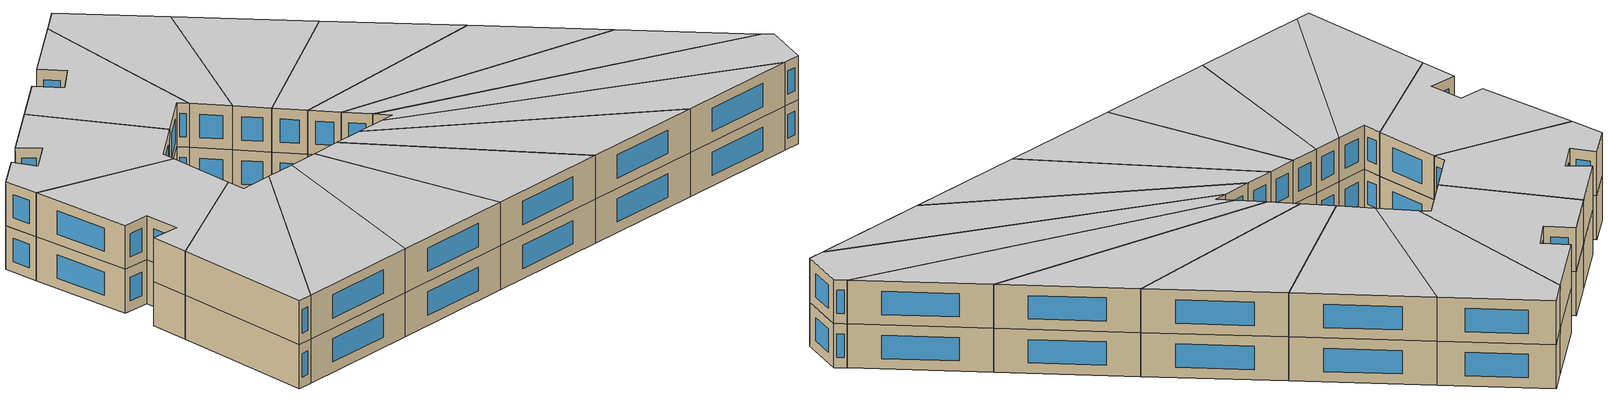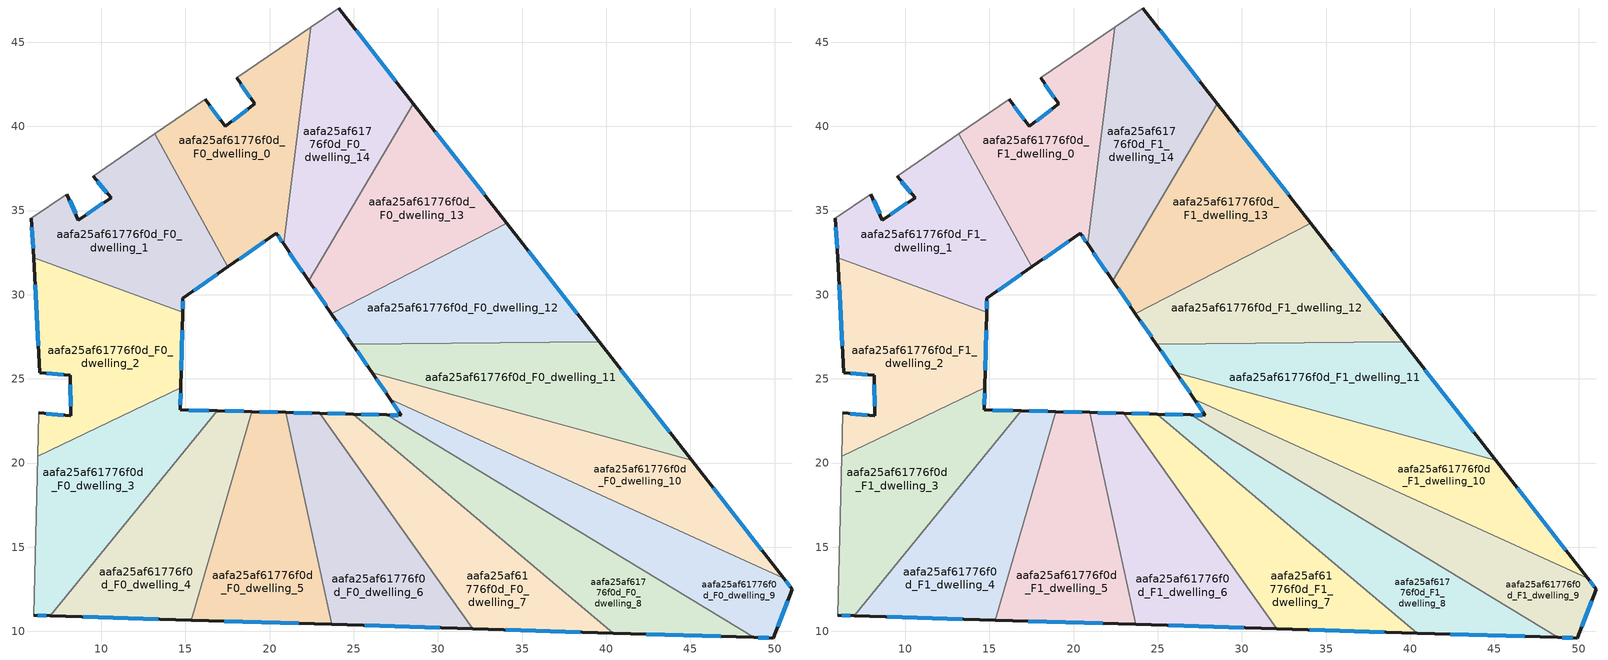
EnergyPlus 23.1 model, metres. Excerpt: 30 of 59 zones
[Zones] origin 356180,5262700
aafa25af61776f0d_F0_dwelling_0
 floor ground (EU_floor_Construction): 22.43,45.88 20.83,33.01 20.4,33.64 17.53,31.65 13.16,39.55 16.18,41.61 17.35,40 19.11,41.34 18.03,42.88 z0
 wall outside (EU_wall_Construction): 18.03,42.88 19.11,41.34 17.35,40 16.18,41.61 / 17.53,31.65 20.4,33.64 20.83,33.01 z0:3
 wall adiabatic (EU_wall_Construction): 22.43,45.88 18.03,42.88 / 16.18,41.61 13.16,39.55 z0:3
 wall to aafa25af61776f0d_F0_dwelling_14 (EU_wall_Construction): 20.83,33.01 22.43,45.88 z0:3
 wall to aafa25af61776f0d_F0_dwelling_1 (EU_wall_Construction): 13.16,39.55 17.53,31.65 z0:3
 window (EU_Window_Construction): 18.7,41.03 17.77,40.32 / 18.29,42.52 18.86,41.7 / 20.5,33.49 20.73,33.16 / 18.2,32.12 19.73,33.17 / 17.08,40.38 16.46,41.23 z0.7:2.3
aafa25af61776f0d_F0_dwelling_1
 floor ground (EU_floor_Construction): 13.16,39.55 17.53,31.65 14.85,29.8 14.83,28.95 5.98,32.21 5.85,34.55 7.95,35.98 8.64,34.44 10.58,35.77 9.52,37.05 z0
 wall outside (EU_wall_Construction): 9.52,37.05 10.58,35.77 8.64,34.44 7.95,35.98 / 14.83,28.95 14.85,29.8 17.53,31.65 / 5.85,34.55 5.98,32.21 z0:3
 wall adiabatic (EU_wall_Construction): 13.16,39.55 9.52,37.05 / 7.95,35.98 5.85,34.55 z0:3
 wall to aafa25af61776f0d_F0_dwelling_2 (EU_wall_Construction): 5.98,32.21 14.83,28.95 z0:3
 window (EU_Window_Construction): 8.48,34.8 8.11,35.62 / 10.13,35.45 9.1,34.75 / 9.77,36.75 10.33,36.07 / 15.48,30.24 16.9,31.22 / 14.83,29.15 14.85,29.6 / 5.88,34 5.95,32.76 z0.7:2.3
aafa25af61776f0d_F0_dwelling_10
 floor ground (EU_floor_Construction): 45.07,20.16 50.53,13.16 27.17,23.79 26.09,25.37 z0
 wall outside (EU_wall_Construction): 26.09,25.37 27.17,23.79 / 50.53,13.16 45.07,20.16 z0:3
 wall to aafa25af61776f0d_F0_dwelling_11 (EU_wall_Construction): 45.07,20.16 26.09,25.37 z0:3
 wall to aafa25af61776f0d_F0_dwelling_9 (EU_wall_Construction): 27.17,23.79 50.53,13.16 z0:3
 window (EU_Window_Construction): 26.34,25 26.92,24.16 / 49.25,14.8 46.35,18.52 z0.7:2.3
aafa25af61776f0d_F0_dwelling_11
 floor ground (EU_floor_Construction): 39.59,27.2 45.07,20.16 26.09,25.37 24.92,27.06 z0
 wall outside (EU_wall_Construction): 24.92,27.06 26.09,25.37 / 45.07,20.16 39.59,27.2 z0:3
 wall to aafa25af61776f0d_F0_dwelling_12 (EU_wall_Construction): 39.59,27.2 24.92,27.06 z0:3
 window (EU_Window_Construction): 25.2,26.67 25.81,25.77 / 43.78,21.81 40.87,25.54 z0.7:2.3
aafa25af61776f0d_F0_dwelling_12
 floor ground (EU_floor_Construction): 34.08,34.26 39.59,27.2 24.92,27.06 23.67,28.88 z0
 wall outside (EU_wall_Construction): 23.67,28.88 24.92,27.06 / 39.59,27.2 34.08,34.26 z0:3
 wall to aafa25af61776f0d_F0_dwelling_13 (EU_wall_Construction): 34.08,34.26 23.67,28.88 z0:3
 window (EU_Window_Construction): 23.97,28.45 24.63,27.49 / 38.29,28.85 35.37,32.6 z0.7:2.3
aafa25af61776f0d_F0_dwelling_13
 floor ground (EU_floor_Construction): 28.54,41.36 34.08,34.26 23.67,28.88 22.33,30.83 z0
 wall outside (EU_wall_Construction): 22.33,30.83 23.67,28.88 / 34.08,34.26 28.54,41.36 z0:3
 wall to aafa25af61776f0d_F0_dwelling_14 (EU_wall_Construction): 28.54,41.36 22.33,30.83 z0:3
 window (EU_Window_Construction): 22.65,30.37 23.36,29.34 / 32.78,35.92 29.84,39.69 z0.7:2.3
aafa25af61776f0d_F0_dwelling_14
 floor ground (EU_floor_Construction): 24.11,47.03 28.54,41.36 22.33,30.83 20.83,33.01 22.43,45.88 z0
 wall outside (EU_wall_Construction): 20.83,33.01 22.33,30.83 / 28.54,41.36 24.11,47.03 z0:3
 wall adiabatic (EU_wall_Construction): 24.11,47.03 22.43,45.88 z0:3
 window (EU_Window_Construction): 21.18,32.5 21.98,31.34 / 27.5,42.69 25.15,45.7 z0.7:2.3
aafa25af61776f0d_F0_dwelling_2
 floor ground (EU_floor_Construction): 14.83,28.95 14.72,24.46 6.22,20.4 6.29,22.97 8.18,22.8 8.16,25.22 6.35,25.35 5.98,32.21 z0
 wall outside (EU_wall_Construction): 5.98,32.21 6.35,25.35 8.16,25.22 8.18,22.8 6.29,22.97 / 14.72,24.46 14.83,28.95 z0:3
 wall to aafa25af61776f0d_F0_dwelling_3 (EU_wall_Construction): 6.22,20.4 14.72,24.46 z0:3
 wall adiabatic (EU_wall_Construction): 6.29,22.97 6.22,20.4 z0:3
 window (EU_Window_Construction): 6.06,30.6 6.26,26.96 / 14.74,25.51 14.8,27.9 / 7.74,22.84 6.73,22.93 / 8.16,24.65 8.18,23.37 / 6.77,25.32 7.73,25.25 z0.7:2.3
aafa25af61776f0d_F0_dwelling_3
 floor ground (EU_floor_Construction): 16.89,23.1 6.97,10.92 5.99,10.95 6.22,20.4 14.72,24.46 14.69,23.16 z0
 wall outside (EU_wall_Construction): 16.89,23.1 14.69,23.16 14.72,24.46 / 5.99,10.95 6.97,10.92 z0:3
 wall to aafa25af61776f0d_F0_dwelling_4 (EU_wall_Construction): 6.97,10.92 16.89,23.1 z0:3
 wall adiabatic (EU_wall_Construction): 6.22,20.4 5.99,10.95 z0:3
 window (EU_Window_Construction): 14.69,23.46 14.71,24.15 / 16.37,23.12 15.2,23.14 / 6.22,10.94 6.74,10.93 z0.7:2.3
aafa25af61776f0d_F0_dwelling_4
 floor ground (EU_floor_Construction): 18.93,23.05 15.34,10.66 6.97,10.92 16.89,23.1 z0
 wall outside (EU_wall_Construction): 18.93,23.05 16.89,23.1 / 6.97,10.92 15.34,10.66 z0:3
 wall to aafa25af61776f0d_F0_dwelling_5 (EU_wall_Construction): 15.34,10.66 18.93,23.05 z0:3
 window (EU_Window_Construction): 18.45,23.06 17.37,23.09 / 8.94,10.86 13.37,10.72 z0.7:2.3
aafa25af61776f0d_F0_dwelling_5
 floor ground (EU_floor_Construction): 20.96,23 23.7,10.41 15.34,10.66 18.93,23.05 z0
 wall outside (EU_wall_Construction): 20.96,23 18.93,23.05 / 15.34,10.66 23.7,10.41 z0:3
 wall to aafa25af61776f0d_F0_dwelling_6 (EU_wall_Construction): 23.7,10.41 20.96,23 z0:3
 window (EU_Window_Construction): 20.48,23.01 19.41,23.04 / 17.3,10.6 21.73,10.47 z0.7:2.3
aafa25af61776f0d_F0_dwelling_6
 floor ground (EU_floor_Construction): 22.97,22.95 32.06,10.15 23.7,10.41 20.96,23 z0
 wall outside (EU_wall_Construction): 22.97,22.95 20.96,23 / 23.7,10.41 32.06,10.15 z0:3
 wall to aafa25af61776f0d_F0_dwelling_7 (EU_wall_Construction): 32.06,10.15 22.97,22.95 z0:3
 window (EU_Window_Construction): 22.5,22.96 21.43,22.99 / 25.66,10.35 30.09,10.21 z0.7:2.3
aafa25af61776f0d_F0_dwelling_7
 floor ground (EU_floor_Construction): 40.41,9.89 32.06,10.15 22.97,22.95 24.97,22.9 z0
 wall outside (EU_wall_Construction): 24.97,22.9 22.97,22.95 / 32.06,10.15 40.41,9.89 z0:3
 wall to aafa25af61776f0d_F0_dwelling_8 (EU_wall_Construction): 40.41,9.89 24.97,22.9 z0:3
 window (EU_Window_Construction): 24.5,22.92 23.44,22.94 / 34.02,10.09 38.45,9.96 z0.7:2.3
aafa25af61776f0d_F0_dwelling_8
 floor ground (EU_floor_Construction): 48.76,9.64 40.41,9.89 24.97,22.9 26.96,22.86 z0
 wall outside (EU_wall_Construction): 26.96,22.86 24.97,22.9 / 40.41,9.89 48.76,9.64 z0:3
 wall to aafa25af61776f0d_F0_dwelling_9 (EU_wall_Construction): 48.76,9.64 26.96,22.86 z0:3
 window (EU_Window_Construction): 26.49,22.87 25.44,22.89 / 42.37,9.83 46.8,9.7 z0.7:2.3
aafa25af61776f0d_F0_dwelling_9
 floor ground (EU_floor_Construction): 50.53,13.16 51.04,12.51 49.93,9.6 48.76,9.64 26.96,22.86 27.84,22.83 27.17,23.79 z0
 wall outside (EU_wall_Construction): 48.76,9.64 49.93,9.6 51.04,12.51 50.53,13.16 / 27.17,23.79 27.84,22.83 26.96,22.86 z0:3
 window (EU_Window_Construction): 49.03,9.63 49.65,9.61 / 27.63,22.84 27.16,22.85 / 27.33,23.57 27.68,23.06 / 50.92,12.66 50.65,13.01 / 50.19,10.29 50.78,11.83 z0.7:2.3
aafa25af61776f0d_F1_dwelling_0
 floor to aafa25af61776f0d_F0_dwelling_0 (EU_floor_Construction): 22.43,45.88 20.83,33.01 20.4,33.64 17.53,31.65 13.16,39.55 16.18,41.61 17.35,40 19.11,41.34 18.03,42.88 z3
 wall outside (EU_wall_Construction): 18.03,42.88 19.11,41.34 17.35,40 16.18,41.61 / 17.53,31.65 20.4,33.64 20.83,33.01 z3:6
 wall adiabatic (EU_wall_Construction): 22.43,45.88 18.03,42.88 / 16.18,41.61 13.16,39.55 z3:6
 wall to aafa25af61776f0d_F1_dwelling_14 (EU_wall_Construction): 20.83,33.01 22.43,45.88 z3:6
 wall to aafa25af61776f0d_F1_dwelling_1 (EU_wall_Construction): 13.16,39.55 17.53,31.65 z3:6
 window (EU_Window_Construction): 18.7,41.03 17.77,40.32 / 18.29,42.52 18.86,41.7 / 20.5,33.49 20.73,33.16 / 18.2,32.12 19.73,33.17 / 17.08,40.38 16.46,41.23 z3.7:5.3
 ceiling to aafa25af61776f0d_F2_dwelling_0 (EU_floor_Construction): 20.83,33.01 22.43,45.88 18.03,42.88 19.11,41.34 17.35,40 16.18,41.61 13.16,39.55 17.53,31.65 20.4,33.64 z6
aafa25af61776f0d_F1_dwelling_1
 floor to aafa25af61776f0d_F0_dwelling_1 (EU_floor_Construction): 13.16,39.55 17.53,31.65 14.85,29.8 14.83,28.95 5.98,32.21 5.85,34.55 7.95,35.98 8.64,34.44 10.58,35.77 9.52,37.05 z3
 wall outside (EU_wall_Construction): 9.52,37.05 10.58,35.77 8.64,34.44 7.95,35.98 / 14.83,28.95 14.85,29.8 17.53,31.65 / 5.85,34.55 5.98,32.21 z3:6
 wall adiabatic (EU_wall_Construction): 13.16,39.55 9.52,37.05 / 7.95,35.98 5.85,34.55 z3:6
 wall to aafa25af61776f0d_F1_dwelling_2 (EU_wall_Construction): 5.98,32.21 14.83,28.95 z3:6
 window (EU_Window_Construction): 8.48,34.8 8.11,35.62 / 10.13,35.45 9.1,34.75 / 9.77,36.75 10.33,36.07 / 15.48,30.24 16.9,31.22 / 14.83,29.15 14.85,29.6 / 5.88,34 5.95,32.76 z3.7:5.3
 ceiling to aafa25af61776f0d_F2_dwelling_1 (EU_floor_Construction): 14.83,28.95 14.85,29.8 17.53,31.65 13.16,39.55 9.52,37.05 10.58,35.77 8.64,34.44 7.95,35.98 5.85,34.55 5.98,32.21 z6
aafa25af61776f0d_F1_dwelling_10
 floor to aafa25af61776f0d_F0_dwelling_10 (EU_floor_Construction): 45.07,20.16 50.53,13.16 27.17,23.79 26.09,25.37 z3
 wall outside (EU_wall_Construction): 26.09,25.37 27.17,23.79 / 50.53,13.16 45.07,20.16 z3:6
 wall to aafa25af61776f0d_F1_dwelling_11 (EU_wall_Construction): 45.07,20.16 26.09,25.37 z3:6
 wall to aafa25af61776f0d_F1_dwelling_9 (EU_wall_Construction): 27.17,23.79 50.53,13.16 z3:6
 window (EU_Window_Construction): 26.34,25 26.92,24.16 / 49.25,14.8 46.35,18.52 z3.7:5.3
 ceiling to aafa25af61776f0d_F2_dwelling_10 (EU_floor_Construction): 50.53,13.16 45.07,20.16 26.09,25.37 27.17,23.79 z6
aafa25af61776f0d_F1_dwelling_11
 floor to aafa25af61776f0d_F0_dwelling_11 (EU_floor_Construction): 39.59,27.2 45.07,20.16 26.09,25.37 24.92,27.06 z3
 wall outside (EU_wall_Construction): 24.92,27.06 26.09,25.37 / 45.07,20.16 39.59,27.2 z3:6
 wall to aafa25af61776f0d_F1_dwelling_12 (EU_wall_Construction): 39.59,27.2 24.92,27.06 z3:6
 window (EU_Window_Construction): 25.2,26.67 25.81,25.77 / 43.78,21.81 40.87,25.54 z3.7:5.3
 ceiling to aafa25af61776f0d_F2_dwelling_11 (EU_floor_Construction): 45.07,20.16 39.59,27.2 24.92,27.06 26.09,25.37 z6
aafa25af61776f0d_F1_dwelling_12
 floor to aafa25af61776f0d_F0_dwelling_12 (EU_floor_Construction): 34.08,34.26 39.59,27.2 24.92,27.06 23.67,28.88 z3
 wall outside (EU_wall_Construction): 23.67,28.88 24.92,27.06 / 39.59,27.2 34.08,34.26 z3:6
 wall to aafa25af61776f0d_F1_dwelling_13 (EU_wall_Construction): 34.08,34.26 23.67,28.88 z3:6
 window (EU_Window_Construction): 23.97,28.45 24.63,27.49 / 38.29,28.85 35.37,32.6 z3.7:5.3
 ceiling to aafa25af61776f0d_F2_dwelling_12 (EU_floor_Construction): 39.59,27.2 34.08,34.26 23.67,28.88 24.92,27.06 z6
aafa25af61776f0d_F1_dwelling_13
 floor to aafa25af61776f0d_F0_dwelling_13 (EU_floor_Construction): 28.54,41.36 34.08,34.26 23.67,28.88 22.33,30.83 z3
 wall outside (EU_wall_Construction): 22.33,30.83 23.67,28.88 / 34.08,34.26 28.54,41.36 z3:6
 wall to aafa25af61776f0d_F1_dwelling_14 (EU_wall_Construction): 28.54,41.36 22.33,30.83 z3:6
 window (EU_Window_Construction): 22.65,30.37 23.36,29.34 / 32.78,35.92 29.84,39.69 z3.7:5.3
 ceiling to aafa25af61776f0d_F2_dwelling_13 (EU_floor_Construction): 34.08,34.26 28.54,41.36 22.33,30.83 23.67,28.88 z6
aafa25af61776f0d_F1_dwelling_14
 floor to aafa25af61776f0d_F0_dwelling_14 (EU_floor_Construction): 24.11,47.03 28.54,41.36 22.33,30.83 20.83,33.01 22.43,45.88 z3
 wall outside (EU_wall_Construction): 20.83,33.01 22.33,30.83 / 28.54,41.36 24.11,47.03 z3:6
 wall adiabatic (EU_wall_Construction): 24.11,47.03 22.43,45.88 z3:6
 window (EU_Window_Construction): 21.18,32.5 21.98,31.34 / 27.5,42.69 25.15,45.7 z3.7:5.3
 ceiling to aafa25af61776f0d_F2_dwelling_14 (EU_floor_Construction): 22.33,30.83 28.54,41.36 24.11,47.03 22.43,45.88 20.83,33.01 z6
aafa25af61776f0d_F1_dwelling_2
 floor to aafa25af61776f0d_F0_dwelling_2 (EU_floor_Construction): 14.83,28.95 14.72,24.46 6.22,20.4 6.29,22.97 8.18,22.8 8.16,25.22 6.35,25.35 5.98,32.21 z3
 wall outside (EU_wall_Construction): 5.98,32.21 6.35,25.35 8.16,25.22 8.18,22.8 6.29,22.97 / 14.72,24.46 14.83,28.95 z3:6
 wall to aafa25af61776f0d_F1_dwelling_3 (EU_wall_Construction): 6.22,20.4 14.72,24.46 z3:6
 wall adiabatic (EU_wall_Construction): 6.29,22.97 6.22,20.4 z3:6
 window (EU_Window_Construction): 6.06,30.6 6.26,26.96 / 14.74,25.51 14.8,27.9 / 7.74,22.84 6.73,22.93 / 8.16,24.65 8.18,23.37 / 6.77,25.32 7.73,25.25 z3.7:5.3
 ceiling to aafa25af61776f0d_F2_dwelling_2 (EU_floor_Construction): 14.72,24.46 14.83,28.95 5.98,32.21 6.35,25.35 8.16,25.22 8.18,22.8 6.29,22.97 6.22,20.4 z6
aafa25af61776f0d_F1_dwelling_3
 floor to aafa25af61776f0d_F0_dwelling_3 (EU_floor_Construction): 16.89,23.1 6.97,10.92 5.99,10.95 6.22,20.4 14.72,24.46 14.69,23.16 z3
 wall outside (EU_wall_Construction): 16.89,23.1 14.69,23.16 14.72,24.46 / 5.99,10.95 6.97,10.92 z3:6
 wall to aafa25af61776f0d_F1_dwelling_4 (EU_wall_Construction): 6.97,10.92 16.89,23.1 z3:6
 wall adiabatic (EU_wall_Construction): 6.22,20.4 5.99,10.95 z3:6
 window (EU_Window_Construction): 14.69,23.46 14.71,24.15 / 16.37,23.12 15.2,23.14 / 6.22,10.94 6.74,10.93 z3.7:5.3
 ceiling to aafa25af61776f0d_F2_dwelling_3 (EU_floor_Construction): 6.97,10.92 16.89,23.1 14.69,23.16 14.72,24.46 6.22,20.4 5.99,10.95 z6
aafa25af61776f0d_F1_dwelling_4
 floor to aafa25af61776f0d_F0_dwelling_4 (EU_floor_Construction): 18.93,23.05 15.34,10.66 6.97,10.92 16.89,23.1 z3
 wall outside (EU_wall_Construction): 18.93,23.05 16.89,23.1 / 6.97,10.92 15.34,10.66 z3:6
 wall to aafa25af61776f0d_F1_dwelling_5 (EU_wall_Construction): 15.34,10.66 18.93,23.05 z3:6
 window (EU_Window_Construction): 18.45,23.06 17.37,23.09 / 8.94,10.86 13.37,10.72 z3.7:5.3
 ceiling to aafa25af61776f0d_F2_dwelling_4 (EU_floor_Construction): 15.34,10.66 18.93,23.05 16.89,23.1 6.97,10.92 z6
aafa25af61776f0d_F1_dwelling_5
 floor to aafa25af61776f0d_F0_dwelling_5 (EU_floor_Construction): 20.96,23 23.7,10.41 15.34,10.66 18.93,23.05 z3
 wall outside (EU_wall_Construction): 20.96,23 18.93,23.05 / 15.34,10.66 23.7,10.41 z3:6
 wall to aafa25af61776f0d_F1_dwelling_6 (EU_wall_Construction): 23.7,10.41 20.96,23 z3:6
 window (EU_Window_Construction): 20.48,23.01 19.41,23.04 / 17.3,10.6 21.73,10.47 z3.7:5.3
 ceiling to aafa25af61776f0d_F2_dwelling_5 (EU_floor_Construction): 23.7,10.41 20.96,23 18.93,23.05 15.34,10.66 z6
aafa25af61776f0d_F1_dwelling_6
 floor to aafa25af61776f0d_F0_dwelling_6 (EU_floor_Construction): 22.97,22.95 32.06,10.15 23.7,10.41 20.96,23 z3
 wall outside (EU_wall_Construction): 22.97,22.95 20.96,23 / 23.7,10.41 32.06,10.15 z3:6
 wall to aafa25af61776f0d_F1_dwelling_7 (EU_wall_Construction): 32.06,10.15 22.97,22.95 z3:6
 window (EU_Window_Construction): 22.5,22.96 21.43,22.99 / 25.66,10.35 30.09,10.21 z3.7:5.3
 ceiling to aafa25af61776f0d_F2_dwelling_6 (EU_floor_Construction): 32.06,10.15 22.97,22.95 20.96,23 23.7,10.41 z6
aafa25af61776f0d_F1_dwelling_7
 floor to aafa25af61776f0d_F0_dwelling_7 (EU_floor_Construction): 40.41,9.89 32.06,10.15 22.97,22.95 24.97,22.9 z3
 wall outside (EU_wall_Construction): 24.97,22.9 22.97,22.95 / 32.06,10.15 40.41,9.89 z3:6
 wall to aafa25af61776f0d_F1_dwelling_8 (EU_wall_Construction): 40.41,9.89 24.97,22.9 z3:6
 window (EU_Window_Construction): 24.5,22.92 23.44,22.94 / 34.02,10.09 38.45,9.96 z3.7:5.3
 ceiling to aafa25af61776f0d_F2_dwelling_7 (EU_floor_Construction): 40.41,9.89 24.97,22.9 22.97,22.95 32.06,10.15 z6
aafa25af61776f0d_F1_dwelling_8
 floor to aafa25af61776f0d_F0_dwelling_8 (EU_floor_Construction): 48.76,9.64 40.41,9.89 24.97,22.9 26.96,22.86 z3
 wall outside (EU_wall_Construction): 26.96,22.86 24.97,22.9 / 40.41,9.89 48.76,9.64 z3:6
 wall to aafa25af61776f0d_F1_dwelling_9 (EU_wall_Construction): 48.76,9.64 26.96,22.86 z3:6
 window (EU_Window_Construction): 26.49,22.87 25.44,22.89 / 42.37,9.83 46.8,9.7 z3.7:5.3
 ceiling to aafa25af61776f0d_F2_dwelling_8 (EU_floor_Construction): 48.76,9.64 26.96,22.86 24.97,22.9 40.41,9.89 z6
aafa25af61776f0d_F1_dwelling_9
 floor to aafa25af61776f0d_F0_dwelling_9 (EU_floor_Construction): 50.53,13.16 51.04,12.51 49.93,9.6 48.76,9.64 26.96,22.86 27.84,22.83 27.17,23.79 z3
 wall outside (EU_wall_Construction): 48.76,9.64 49.93,9.6 51.04,12.51 50.53,13.16 / 27.17,23.79 27.84,22.83 26.96,22.86 z3:6
 window (EU_Window_Construction): 49.03,9.63 49.65,9.61 / 27.63,22.84 27.16,22.85 / 27.33,23.57 27.68,23.06 / 50.92,12.66 50.65,13.01 / 50.19,10.29 50.78,11.83 z3.7:5.3
 ceiling to aafa25af61776f0d_F2_dwelling_9 (EU_floor_Construction): 49.93,9.6 51.04,12.51 50.53,13.16 27.17,23.79 27.84,22.83 26.96,22.86 48.76,9.64 z6
[Building]
EU S2 Campaign: North Axis=0; Terrain=City; Solar Distribution=FullExterior
[Site:Location]
Budapest.Ferenc.Liszt.Intl.AP: Latitude=47.437; Longitude=19.256; Time Zone=1; Elevation=185
[SizingPeriod:WeatherFileDays]
AnnualSizingPeriod: Begin Month=1; Begin Day of Month=1; End Month=12; End Day of Month=31; Day of Week for Start Day=Monday; Use Weather File Daylight Saving Period=No; Use Weather File Rain and Snow Indicators=No
[MATERIAL]
EU_InternalMass_Material: Roughness=MediumRough; Thickness=0.1; Conductivity=1; Density=1800; Specific Heat=900; Thermal Absorptance=0.9; Solar Absorptance=0.7; Visible Absorptance=0.7
[MATERIAL:NOMASS] Roughness=MediumRough; Thermal Absorptance=0.9; Solar Absorptance=0.7; Visible Absorptance=0.7
Name | Thermal Resistance
EU_wall_NoMass | 0.832559
EU_floor_NoMass | 0.872794
[WINDOWMATERIAL:SIMPLEGLAZINGSYSTEM]
EU_Window_SimpleGlazing: UFactor=2.79869; Solar Heat Gain Coefficient=0.75; Visible Transmittance=0.75
[CONSTRUCTION]
EU_wall_Construction: EU_wall_NoMass
EU_floor_Construction: EU_floor_NoMass
EU_Window_Construction: EU_Window_SimpleGlazing
EU_InternalMass_Construction: EU_InternalMass_Material
[ZONE] Type=1; Multiplier=1; Ceiling Height=autocalculate; Floor Area=autocalculate; Part of Total Floor Area=Yes
Name | Volume
aafa25af61776f0d_F0_dwelling_0; aafa25af61776f0d_F1_dwelling_0; aafa25af61776f0d_F0_dwelling_2; aafa25af61776f0d_F1_dwelling_2 | 194.836
aafa25af61776f0d_F0_dwelling_1; aafa25af61776f0d_F1_dwelling_1 | 194.808
aafa25af61776f0d_F0_dwelling_10; aafa25af61776f0d_F1_dwelling_10 | 194.807
aafa25af61776f0d_F0_dwelling_11; aafa25af61776f0d_F1_dwelling_11 | 194.809
aafa25af61776f0d_F0_dwelling_12; aafa25af61776f0d_F1_dwelling_12 | 194.817
aafa25af61776f0d_F0_dwelling_13; aafa25af61776f0d_F1_dwelling_13 | 194.818
aafa25af61776f0d_F0_dwelling_14; aafa25af61776f0d_F1_dwelling_14 | 194.816
aafa25af61776f0d_F0_dwelling_3; aafa25af61776f0d_F1_dwelling_3 | 194.793
aafa25af61776f0d_F0_dwelling_4; aafa25af61776f0d_F1_dwelling_4 | 194.839
aafa25af61776f0d_F0_dwelling_5; aafa25af61776f0d_F1_dwelling_5 | 194.835
aafa25af61776f0d_F0_dwelling_6; aafa25af61776f0d_F1_dwelling_6 | 194.837
aafa25af61776f0d_F0_dwelling_7; aafa25af61776f0d_F1_dwelling_7 | 194.824
aafa25af61776f0d_F0_dwelling_8; aafa25af61776f0d_F1_dwelling_8 | 194.796
aafa25af61776f0d_F0_dwelling_9; aafa25af61776f0d_F1_dwelling_9 | 194.841
[INTERNALMASS] Construction=EU_InternalMass_Construction
Name | Zone or ZoneList | Surface Area
aafa25af61776f0d_F0_dwelling_0_EU_InternalMass | aafa25af61776f0d_F0_dwelling_0 | 64.9454
aafa25af61776f0d_F0_dwelling_1_EU_InternalMass | aafa25af61776f0d_F0_dwelling_1 | 64.9358
aafa25af61776f0d_F0_dwelling_2_EU_InternalMass | aafa25af61776f0d_F0_dwelling_2 | 64.9452
aafa25af61776f0d_F0_dwelling_3_EU_InternalMass | aafa25af61776f0d_F0_dwelling_3 | 64.931
aafa25af61776f0d_F0_dwelling_4_EU_InternalMass | aafa25af61776f0d_F0_dwelling_4 | 64.9461
aafa25af61776f0d_F0_dwelling_5_EU_InternalMass | aafa25af61776f0d_F0_dwelling_5 | 64.9448
aafa25af61776f0d_F0_dwelling_6_EU_InternalMass | aafa25af61776f0d_F0_dwelling_6 | 64.9457
aafa25af61776f0d_F0_dwelling_7_EU_InternalMass | aafa25af61776f0d_F0_dwelling_7 | 64.9414
aafa25af61776f0d_F0_dwelling_8_EU_InternalMass | aafa25af61776f0d_F0_dwelling_8 | 64.9319
aafa25af61776f0d_F0_dwelling_9_EU_InternalMass | aafa25af61776f0d_F0_dwelling_9 | 64.947
aafa25af61776f0d_F0_dwelling_10_EU_InternalMass | aafa25af61776f0d_F0_dwelling_10 | 64.9356
aafa25af61776f0d_F0_dwelling_11_EU_InternalMass | aafa25af61776f0d_F0_dwelling_11 | 64.9364
aafa25af61776f0d_F0_dwelling_12_EU_InternalMass | aafa25af61776f0d_F0_dwelling_12 | 64.9387
aafa25af61776f0d_F0_dwelling_13_EU_InternalMass | aafa25af61776f0d_F0_dwelling_13 | 64.9395
aafa25af61776f0d_F0_dwelling_14_EU_InternalMass | aafa25af61776f0d_F0_dwelling_14 | 64.9385
aafa25af61776f0d_F1_dwelling_0_EU_InternalMass | aafa25af61776f0d_F1_dwelling_0 | 64.9454
aafa25af61776f0d_F1_dwelling_1_EU_InternalMass | aafa25af61776f0d_F1_dwelling_1 | 64.9358
aafa25af61776f0d_F1_dwelling_2_EU_InternalMass | aafa25af61776f0d_F1_dwelling_2 | 64.9452
aafa25af61776f0d_F1_dwelling_3_EU_InternalMass | aafa25af61776f0d_F1_dwelling_3 | 64.931
aafa25af61776f0d_F1_dwelling_4_EU_InternalMass | aafa25af61776f0d_F1_dwelling_4 | 64.9461
aafa25af61776f0d_F1_dwelling_5_EU_InternalMass | aafa25af61776f0d_F1_dwelling_5 | 64.9448
aafa25af61776f0d_F1_dwelling_6_EU_InternalMass | aafa25af61776f0d_F1_dwelling_6 | 64.9457
aafa25af61776f0d_F1_dwelling_7_EU_InternalMass | aafa25af61776f0d_F1_dwelling_7 | 64.9414
aafa25af61776f0d_F1_dwelling_8_EU_InternalMass | aafa25af61776f0d_F1_dwelling_8 | 64.9319
aafa25af61776f0d_F1_dwelling_9_EU_InternalMass | aafa25af61776f0d_F1_dwelling_9 | 64.947
aafa25af61776f0d_F1_dwelling_10_EU_InternalMass | aafa25af61776f0d_F1_dwelling_10 | 64.9356
aafa25af61776f0d_F1_dwelling_11_EU_InternalMass | aafa25af61776f0d_F1_dwelling_11 | 64.9364
aafa25af61776f0d_F1_dwelling_12_EU_InternalMass | aafa25af61776f0d_F1_dwelling_12 | 64.9387
aafa25af61776f0d_F1_dwelling_13_EU_InternalMass | aafa25af61776f0d_F1_dwelling_13 | 64.9395
aafa25af61776f0d_F1_dwelling_14_EU_InternalMass | aafa25af61776f0d_F1_dwelling_14 | 64.9385
[OTHEREQUIPMENT] Fuel Type=Electricity; Design Level Calculation Method=Watts/Area; Power per Zone Floor Area=1; Fraction Latent=0; Fraction Radiant=0; Fraction Lost=0; Carbon Dioxide Generation Rate=0; EndUse Subcategory=EU_Step8_InternalGains
Name | Zone or ZoneList or Space or SpaceList | Schedule
EU_Step8_InternalGain_aafa25af61776f0d_F0_dwelling_0_f000 | aafa25af61776f0d_F0_dwelling_0 | EU_Step8_GainSchedule_aafa25af61776f0d_F0_dwelling_0_f000
EU_Step8_InternalGain_aafa25af61776f0d_F0_dwelling_1_f000 | aafa25af61776f0d_F0_dwelling_1 | EU_Step8_GainSchedule_aafa25af61776f0d_F0_dwelling_1_f000
EU_Step8_InternalGain_aafa25af61776f0d_F0_dwelling_2_f000 | aafa25af61776f0d_F0_dwelling_2 | EU_Step8_GainSchedule_aafa25af61776f0d_F0_dwelling_2_f000
EU_Step8_InternalGain_aafa25af61776f0d_F0_dwelling_3_f000 | aafa25af61776f0d_F0_dwelling_3 | EU_Step8_GainSchedule_aafa25af61776f0d_F0_dwelling_3_f000
EU_Step8_InternalGain_aafa25af61776f0d_F0_dwelling_4_f000 | aafa25af61776f0d_F0_dwelling_4 | EU_Step8_GainSchedule_aafa25af61776f0d_F0_dwelling_4_f000
EU_Step8_InternalGain_aafa25af61776f0d_F0_dwelling_5_f000 | aafa25af61776f0d_F0_dwelling_5 | EU_Step8_GainSchedule_aafa25af61776f0d_F0_dwelling_5_f000
EU_Step8_InternalGain_aafa25af61776f0d_F0_dwelling_6_f000 | aafa25af61776f0d_F0_dwelling_6 | EU_Step8_GainSchedule_aafa25af61776f0d_F0_dwelling_6_f000
EU_Step8_InternalGain_aafa25af61776f0d_F0_dwelling_7_f000 | aafa25af61776f0d_F0_dwelling_7 | EU_Step8_GainSchedule_aafa25af61776f0d_F0_dwelling_7_f000
EU_Step8_InternalGain_aafa25af61776f0d_F0_dwelling_8_f000 | aafa25af61776f0d_F0_dwelling_8 | EU_Step8_GainSchedule_aafa25af61776f0d_F0_dwelling_8_f000
EU_Step8_InternalGain_aafa25af61776f0d_F0_dwelling_9_f000 | aafa25af61776f0d_F0_dwelling_9 | EU_Step8_GainSchedule_aafa25af61776f0d_F0_dwelling_9_f000
EU_Step8_InternalGain_aafa25af61776f0d_F0_dwelling_10_f000 | aafa25af61776f0d_F0_dwelling_10 | EU_Step8_GainSchedule_aafa25af61776f0d_F0_dwelling_10_f000
EU_Step8_InternalGain_aafa25af61776f0d_F0_dwelling_11_f000 | aafa25af61776f0d_F0_dwelling_11 | EU_Step8_GainSchedule_aafa25af61776f0d_F0_dwelling_11_f000
EU_Step8_InternalGain_aafa25af61776f0d_F0_dwelling_12_f000 | aafa25af61776f0d_F0_dwelling_12 | EU_Step8_GainSchedule_aafa25af61776f0d_F0_dwelling_12_f000
EU_Step8_InternalGain_aafa25af61776f0d_F0_dwelling_13_f000 | aafa25af61776f0d_F0_dwelling_13 | EU_Step8_GainSchedule_aafa25af61776f0d_F0_dwelling_13_f000
EU_Step8_InternalGain_aafa25af61776f0d_F0_dwelling_14_f000 | aafa25af61776f0d_F0_dwelling_14 | EU_Step8_GainSchedule_aafa25af61776f0d_F0_dwelling_14_f000
EU_Step8_InternalGain_aafa25af61776f0d_F1_dwelling_0_f000 | aafa25af61776f0d_F1_dwelling_0 | EU_Step8_GainSchedule_aafa25af61776f0d_F1_dwelling_0_f000
EU_Step8_InternalGain_aafa25af61776f0d_F1_dwelling_1_f000 | aafa25af61776f0d_F1_dwelling_1 | EU_Step8_GainSchedule_aafa25af61776f0d_F1_dwelling_1_f000
EU_Step8_InternalGain_aafa25af61776f0d_F1_dwelling_2_f000 | aafa25af61776f0d_F1_dwelling_2 | EU_Step8_GainSchedule_aafa25af61776f0d_F1_dwelling_2_f000
EU_Step8_InternalGain_aafa25af61776f0d_F1_dwelling_3_f000 | aafa25af61776f0d_F1_dwelling_3 | EU_Step8_GainSchedule_aafa25af61776f0d_F1_dwelling_3_f000
EU_Step8_InternalGain_aafa25af61776f0d_F1_dwelling_4_f000 | aafa25af61776f0d_F1_dwelling_4 | EU_Step8_GainSchedule_aafa25af61776f0d_F1_dwelling_4_f000
EU_Step8_InternalGain_aafa25af61776f0d_F1_dwelling_5_f000 | aafa25af61776f0d_F1_dwelling_5 | EU_Step8_GainSchedule_aafa25af61776f0d_F1_dwelling_5_f000
EU_Step8_InternalGain_aafa25af61776f0d_F1_dwelling_6_f000 | aafa25af61776f0d_F1_dwelling_6 | EU_Step8_GainSchedule_aafa25af61776f0d_F1_dwelling_6_f000
EU_Step8_InternalGain_aafa25af61776f0d_F1_dwelling_7_f000 | aafa25af61776f0d_F1_dwelling_7 | EU_Step8_GainSchedule_aafa25af61776f0d_F1_dwelling_7_f000
EU_Step8_InternalGain_aafa25af61776f0d_F1_dwelling_8_f000 | aafa25af61776f0d_F1_dwelling_8 | EU_Step8_GainSchedule_aafa25af61776f0d_F1_dwelling_8_f000
EU_Step8_InternalGain_aafa25af61776f0d_F1_dwelling_9_f000 | aafa25af61776f0d_F1_dwelling_9 | EU_Step8_GainSchedule_aafa25af61776f0d_F1_dwelling_9_f000
EU_Step8_InternalGain_aafa25af61776f0d_F1_dwelling_10_f000 | aafa25af61776f0d_F1_dwelling_10 | EU_Step8_GainSchedule_aafa25af61776f0d_F1_dwelling_10_f000
EU_Step8_InternalGain_aafa25af61776f0d_F1_dwelling_11_f000 | aafa25af61776f0d_F1_dwelling_11 | EU_Step8_GainSchedule_aafa25af61776f0d_F1_dwelling_11_f000
EU_Step8_InternalGain_aafa25af61776f0d_F1_dwelling_12_f000 | aafa25af61776f0d_F1_dwelling_12 | EU_Step8_GainSchedule_aafa25af61776f0d_F1_dwelling_12_f000
EU_Step8_InternalGain_aafa25af61776f0d_F1_dwelling_13_f000 | aafa25af61776f0d_F1_dwelling_13 | EU_Step8_GainSchedule_aafa25af61776f0d_F1_dwelling_13_f000
EU_Step8_InternalGain_aafa25af61776f0d_F1_dwelling_14_f000 | aafa25af61776f0d_F1_dwelling_14 | EU_Step8_GainSchedule_aafa25af61776f0d_F1_dwelling_14_f000
[ZONEVENTILATION:DESIGNFLOWRATE] Schedule=EU_AlwaysOn; Design Flow Rate Calculation Method=AirChanges/Hour; Air Changes per Hour=0.475469; Ventilation Type=Natural; Fan Pressure Rise=0; Fan Total Efficiency=1; Constant Term Coefficient=1; Temperature Term Coefficient=0; Velocity Term Coefficient=0; Velocity Squared Term Coefficient=0; Minimum Indoor Temperature=-100; Maximum Indoor Temperature=100; Delta Temperature=-100; Minimum Outdoor Temperature=-100; Maximum Outdoor Temperature=100; Maximum Wind Speed=40
Name | Zone or ZoneList or Space or SpaceList
EU_ConstantAir_aafa25af61776f0d_F0_dwelling_0 | aafa25af61776f0d_F0_dwelling_0
EU_ConstantAir_aafa25af61776f0d_F0_dwelling_1 | aafa25af61776f0d_F0_dwelling_1
EU_ConstantAir_aafa25af61776f0d_F0_dwelling_2 | aafa25af61776f0d_F0_dwelling_2
EU_ConstantAir_aafa25af61776f0d_F0_dwelling_3 | aafa25af61776f0d_F0_dwelling_3
EU_ConstantAir_aafa25af61776f0d_F0_dwelling_4 | aafa25af61776f0d_F0_dwelling_4
EU_ConstantAir_aafa25af61776f0d_F0_dwelling_5 | aafa25af61776f0d_F0_dwelling_5
EU_ConstantAir_aafa25af61776f0d_F0_dwelling_6 | aafa25af61776f0d_F0_dwelling_6
EU_ConstantAir_aafa25af61776f0d_F0_dwelling_7 | aafa25af61776f0d_F0_dwelling_7
EU_ConstantAir_aafa25af61776f0d_F0_dwelling_8 | aafa25af61776f0d_F0_dwelling_8
EU_ConstantAir_aafa25af61776f0d_F0_dwelling_9 | aafa25af61776f0d_F0_dwelling_9
EU_ConstantAir_aafa25af61776f0d_F0_dwelling_10 | aafa25af61776f0d_F0_dwelling_10
EU_ConstantAir_aafa25af61776f0d_F0_dwelling_11 | aafa25af61776f0d_F0_dwelling_11
EU_ConstantAir_aafa25af61776f0d_F0_dwelling_12 | aafa25af61776f0d_F0_dwelling_12
EU_ConstantAir_aafa25af61776f0d_F0_dwelling_13 | aafa25af61776f0d_F0_dwelling_13
EU_ConstantAir_aafa25af61776f0d_F0_dwelling_14 | aafa25af61776f0d_F0_dwelling_14
EU_ConstantAir_aafa25af61776f0d_F1_dwelling_0 | aafa25af61776f0d_F1_dwelling_0
EU_ConstantAir_aafa25af61776f0d_F1_dwelling_1 | aafa25af61776f0d_F1_dwelling_1
EU_ConstantAir_aafa25af61776f0d_F1_dwelling_2 | aafa25af61776f0d_F1_dwelling_2
EU_ConstantAir_aafa25af61776f0d_F1_dwelling_3 | aafa25af61776f0d_F1_dwelling_3
EU_ConstantAir_aafa25af61776f0d_F1_dwelling_4 | aafa25af61776f0d_F1_dwelling_4
EU_ConstantAir_aafa25af61776f0d_F1_dwelling_5 | aafa25af61776f0d_F1_dwelling_5
EU_ConstantAir_aafa25af61776f0d_F1_dwelling_6 | aafa25af61776f0d_F1_dwelling_6
EU_ConstantAir_aafa25af61776f0d_F1_dwelling_7 | aafa25af61776f0d_F1_dwelling_7
EU_ConstantAir_aafa25af61776f0d_F1_dwelling_8 | aafa25af61776f0d_F1_dwelling_8
EU_ConstantAir_aafa25af61776f0d_F1_dwelling_9 | aafa25af61776f0d_F1_dwelling_9
EU_ConstantAir_aafa25af61776f0d_F1_dwelling_10 | aafa25af61776f0d_F1_dwelling_10
EU_ConstantAir_aafa25af61776f0d_F1_dwelling_11 | aafa25af61776f0d_F1_dwelling_11
EU_ConstantAir_aafa25af61776f0d_F1_dwelling_12 | aafa25af61776f0d_F1_dwelling_12
EU_ConstantAir_aafa25af61776f0d_F1_dwelling_13 | aafa25af61776f0d_F1_dwelling_13
EU_ConstantAir_aafa25af61776f0d_F1_dwelling_14 | aafa25af61776f0d_F1_dwelling_14
[HVACTEMPLATE:THERMOSTAT] Constant Heating Setpoint=20; Constant Cooling Setpoint=50
EU_HeatOnly_aafa25af61776f0d_F0_dwelling_0; EU_HeatOnly_aafa25af61776f0d_F0_dwelling_1; EU_HeatOnly_aafa25af61776f0d_F0_dwelling_2; EU_HeatOnly_aafa25af61776f0d_F0_dwelling_3; EU_HeatOnly_aafa25af61776f0d_F0_dwelling_4; EU_HeatOnly_aafa25af61776f0d_F0_dwelling_5; EU_HeatOnly_aafa25af61776f0d_F0_dwelling_6; EU_HeatOnly_aafa25af61776f0d_F0_dwelling_7; EU_HeatOnly_aafa25af61776f0d_F0_dwelling_8; EU_HeatOnly_aafa25af61776f0d_F0_dwelling_9; EU_HeatOnly_aafa25af61776f0d_F0_dwelling_10; EU_HeatOnly_aafa25af61776f0d_F0_dwelling_11; EU_HeatOnly_aafa25af61776f0d_F0_dwelling_12; EU_HeatOnly_aafa25af61776f0d_F0_dwelling_13; EU_HeatOnly_aafa25af61776f0d_F0_dwelling_14; EU_HeatOnly_aafa25af61776f0d_F1_dwelling_0; EU_HeatOnly_aafa25af61776f0d_F1_dwelling_1; EU_HeatOnly_aafa25af61776f0d_F1_dwelling_2; EU_HeatOnly_aafa25af61776f0d_F1_dwelling_3; EU_HeatOnly_aafa25af61776f0d_F1_dwelling_4; EU_HeatOnly_aafa25af61776f0d_F1_dwelling_5; EU_HeatOnly_aafa25af61776f0d_F1_dwelling_6; EU_HeatOnly_aafa25af61776f0d_F1_dwelling_7; EU_HeatOnly_aafa25af61776f0d_F1_dwelling_8; EU_HeatOnly_aafa25af61776f0d_F1_dwelling_9; EU_HeatOnly_aafa25af61776f0d_F1_dwelling_10; EU_HeatOnly_aafa25af61776f0d_F1_dwelling_11; EU_HeatOnly_aafa25af61776f0d_F1_dwelling_12; EU_HeatOnly_aafa25af61776f0d_F1_dwelling_13; EU_HeatOnly_aafa25af61776f0d_F1_dwelling_14; EU_HeatOnly_aafa25af61776f0d_F2_dwelling_0; EU_HeatOnly_aafa25af61776f0d_F2_dwelling_1; EU_HeatOnly_aafa25af61776f0d_F2_dwelling_2; EU_HeatOnly_aafa25af61776f0d_F2_dwelling_3; EU_HeatOnly_aafa25af61776f0d_F2_dwelling_4; EU_HeatOnly_aafa25af61776f0d_F2_dwelling_5; EU_HeatOnly_aafa25af61776f0d_F2_dwelling_6; EU_HeatOnly_aafa25af61776f0d_F2_dwelling_7; EU_HeatOnly_aafa25af61776f0d_F2_dwelling_8; EU_HeatOnly_aafa25af61776f0d_F2_dwelling_9; EU_HeatOnly_aafa25af61776f0d_F2_dwelling_10; EU_HeatOnly_aafa25af61776f0d_F2_dwelling_11; EU_HeatOnly_aafa25af61776f0d_F2_dwelling_12; EU_HeatOnly_aafa25af61776f0d_F2_dwelling_13; EU_HeatOnly_aafa25af61776f0d_F2_dwelling_14; EU_HeatOnly_aafa25af61776f0d_F3_dwelling_0; EU_HeatOnly_aafa25af61776f0d_F3_dwelling_1; EU_HeatOnly_aafa25af61776f0d_F3_dwelling_2; EU_HeatOnly_aafa25af61776f0d_F3_dwelling_3; EU_HeatOnly_aafa25af61776f0d_F3_dwelling_4; EU_HeatOnly_aafa25af61776f0d_F3_dwelling_5; EU_HeatOnly_aafa25af61776f0d_F3_dwelling_6; EU_HeatOnly_aafa25af61776f0d_F3_dwelling_7; EU_HeatOnly_aafa25af61776f0d_F3_dwelling_8; EU_HeatOnly_aafa25af61776f0d_F3_dwelling_9; EU_HeatOnly_aafa25af61776f0d_F3_dwelling_10; EU_HeatOnly_aafa25af61776f0d_F3_dwelling_11; EU_HeatOnly_aafa25af61776f0d_F3_dwelling_12; EU_HeatOnly_aafa25af61776f0d_F3_dwelling_13
[HVACTEMPLATE:ZONE:IDEALLOADSAIRSYSTEM] System Availability Schedule=EU_AlwaysOn; Maximum Heating Supply Air Temperature=50; Minimum Cooling Supply Air Temperature=13; Maximum Heating Supply Air Humidity Ratio=0.0156; Minimum Cooling Supply Air Humidity Ratio=0.0077; Heating Limit=NoLimit; Cooling Limit=NoLimit; Heating Availability Schedule=EU_AlwaysOn; Cooling Availability Schedule=EU_CoolingOff; Dehumidification Control Type=ConstantSensibleHeatRatio; Cooling Sensible Heat Ratio=0.7; Dehumidification Setpoint=60; Humidification Control Type=None; Humidification Setpoint=30; Outdoor Air Method=None; Outdoor Air Flow Rate per Person=0.00944; Outdoor Air Flow Rate per Zone Floor Area=0; Outdoor Air Flow Rate per Zone=0; Demand Controlled Ventilation Type=None; Outdoor Air Economizer Type=NoEconomizer; Heat Recovery Type=None; Sensible Heat Recovery Effectiveness=0.7; Latent Heat Recovery Effectiveness=0.65
Name | Template Thermostat
aafa25af61776f0d_F0_dwelling_0 | EU_HeatOnly_aafa25af61776f0d_F0_dwelling_0
aafa25af61776f0d_F0_dwelling_1 | EU_HeatOnly_aafa25af61776f0d_F0_dwelling_1
aafa25af61776f0d_F0_dwelling_2 | EU_HeatOnly_aafa25af61776f0d_F0_dwelling_2
aafa25af61776f0d_F0_dwelling_3 | EU_HeatOnly_aafa25af61776f0d_F0_dwelling_3
aafa25af61776f0d_F0_dwelling_4 | EU_HeatOnly_aafa25af61776f0d_F0_dwelling_4
aafa25af61776f0d_F0_dwelling_5 | EU_HeatOnly_aafa25af61776f0d_F0_dwelling_5
aafa25af61776f0d_F0_dwelling_6 | EU_HeatOnly_aafa25af61776f0d_F0_dwelling_6
aafa25af61776f0d_F0_dwelling_7 | EU_HeatOnly_aafa25af61776f0d_F0_dwelling_7
aafa25af61776f0d_F0_dwelling_8 | EU_HeatOnly_aafa25af61776f0d_F0_dwelling_8
aafa25af61776f0d_F0_dwelling_9 | EU_HeatOnly_aafa25af61776f0d_F0_dwelling_9
aafa25af61776f0d_F0_dwelling_10 | EU_HeatOnly_aafa25af61776f0d_F0_dwelling_10
aafa25af61776f0d_F0_dwelling_11 | EU_HeatOnly_aafa25af61776f0d_F0_dwelling_11
aafa25af61776f0d_F0_dwelling_12 | EU_HeatOnly_aafa25af61776f0d_F0_dwelling_12
aafa25af61776f0d_F0_dwelling_13 | EU_HeatOnly_aafa25af61776f0d_F0_dwelling_13
aafa25af61776f0d_F0_dwelling_14 | EU_HeatOnly_aafa25af61776f0d_F0_dwelling_14
aafa25af61776f0d_F1_dwelling_0 | EU_HeatOnly_aafa25af61776f0d_F1_dwelling_0
aafa25af61776f0d_F1_dwelling_1 | EU_HeatOnly_aafa25af61776f0d_F1_dwelling_1
aafa25af61776f0d_F1_dwelling_2 | EU_HeatOnly_aafa25af61776f0d_F1_dwelling_2
aafa25af61776f0d_F1_dwelling_3 | EU_HeatOnly_aafa25af61776f0d_F1_dwelling_3
aafa25af61776f0d_F1_dwelling_4 | EU_HeatOnly_aafa25af61776f0d_F1_dwelling_4
aafa25af61776f0d_F1_dwelling_5 | EU_HeatOnly_aafa25af61776f0d_F1_dwelling_5
aafa25af61776f0d_F1_dwelling_6 | EU_HeatOnly_aafa25af61776f0d_F1_dwelling_6
aafa25af61776f0d_F1_dwelling_7 | EU_HeatOnly_aafa25af61776f0d_F1_dwelling_7
aafa25af61776f0d_F1_dwelling_8 | EU_HeatOnly_aafa25af61776f0d_F1_dwelling_8
aafa25af61776f0d_F1_dwelling_9 | EU_HeatOnly_aafa25af61776f0d_F1_dwelling_9
aafa25af61776f0d_F1_dwelling_10 | EU_HeatOnly_aafa25af61776f0d_F1_dwelling_10
aafa25af61776f0d_F1_dwelling_11 | EU_HeatOnly_aafa25af61776f0d_F1_dwelling_11
aafa25af61776f0d_F1_dwelling_12 | EU_HeatOnly_aafa25af61776f0d_F1_dwelling_12
aafa25af61776f0d_F1_dwelling_13 | EU_HeatOnly_aafa25af61776f0d_F1_dwelling_13
aafa25af61776f0d_F1_dwelling_14 | EU_HeatOnly_aafa25af61776f0d_F1_dwelling_14
[SIZING:ZONE] Zone Cooling Design Supply Air Temperature Input Method=SupplyAirTemperature; Zone Cooling Design Supply Air Temperature=13; Zone Heating Design Supply Air Temperature Input Method=SupplyAirTemperature; Zone Heating Design Supply Air Temperature=50; Zone Cooling Design Supply Air Humidity Ratio=0.008; Zone Heating Design Supply Air Humidity Ratio=0.008; Cooling Design Air Flow Method=DesignDay; Cooling Design Air Flow Rate=0; Cooling Minimum Air Flow per Zone Floor Area=0.000762; Cooling Minimum Air Flow=0; Cooling Minimum Air Flow Fraction=0.2; Heating Design Air Flow Method=DesignDay; Heating Design Air Flow Rate=0; Heating Maximum Air Flow per Zone Floor Area=0.002032; Heating Maximum Air Flow=0.141576; Heating Maximum Air Flow Fraction=0.3; Account for Dedicated Outdoor Air System=No; Dedicated Outdoor Air System Control Strategy=NeutralSupplyAir; Dedicated Outdoor Air Low Setpoint Temperature for Design=autosize; Dedicated Outdoor Air High Setpoint Temperature for Design=autosize; Zone Load Sizing Method=Sensible Load Only No Latent Load; Zone Latent Cooling Design Supply Air Humidity Ratio Input Method=HumidityRatioDifference; Zone Cooling Design Supply Air Humidity Ratio Difference=0.005; Zone Latent Heating Design Supply Air Humidity Ratio Input Method=HumidityRatioDifference; Zone Humidification Design Supply Air Humidity Ratio Difference=0.005
aafa25af61776f0d_F0_dwelling_0; aafa25af61776f0d_F0_dwelling_1; aafa25af61776f0d_F0_dwelling_2; aafa25af61776f0d_F0_dwelling_3; aafa25af61776f0d_F0_dwelling_4; aafa25af61776f0d_F0_dwelling_5; aafa25af61776f0d_F0_dwelling_6; aafa25af61776f0d_F0_dwelling_7; aafa25af61776f0d_F0_dwelling_8; aafa25af61776f0d_F0_dwelling_9; aafa25af61776f0d_F0_dwelling_10; aafa25af61776f0d_F0_dwelling_11; aafa25af61776f0d_F0_dwelling_12; aafa25af61776f0d_F0_dwelling_13; aafa25af61776f0d_F0_dwelling_14; aafa25af61776f0d_F1_dwelling_0; aafa25af61776f0d_F1_dwelling_1; aafa25af61776f0d_F1_dwelling_2; aafa25af61776f0d_F1_dwelling_3; aafa25af61776f0d_F1_dwelling_4; aafa25af61776f0d_F1_dwelling_5; aafa25af61776f0d_F1_dwelling_6; aafa25af61776f0d_F1_dwelling_7; aafa25af61776f0d_F1_dwelling_8; aafa25af61776f0d_F1_dwelling_9; aafa25af61776f0d_F1_dwelling_10; aafa25af61776f0d_F1_dwelling_11; aafa25af61776f0d_F1_dwelling_12; aafa25af61776f0d_F1_dwelling_13; aafa25af61776f0d_F1_dwelling_14
[SCHEDULE:CONSTANT]
Name | Hourly Value
EU_AlwaysOn | 1
EU_CoolingOff | 0
[SCHEDULE:FILE] Column Number=1; Rows to Skip at Top=0; Number of Hours of Data=8760; Column Separator=Comma; Interpolate to Timestep=No; Minutes per Item=60; Adjust Schedule for Daylight Savings=Yes
Name | File
EU_Step8_GainSchedule_aafa25af61776f0d_F0_dwelling_0_f000 | ../../schedules/aafa25af61776f0d/aafa25af61776f0d_F0_dwelling_0_f000_gain.csv
EU_Step8_GainSchedule_aafa25af61776f0d_F0_dwelling_1_f000 | ../../schedules/aafa25af61776f0d/aafa25af61776f0d_F0_dwelling_1_f000_gain.csv
EU_Step8_GainSchedule_aafa25af61776f0d_F0_dwelling_2_f000 | ../../schedules/aafa25af61776f0d/aafa25af61776f0d_F0_dwelling_2_f000_gain.csv
EU_Step8_GainSchedule_aafa25af61776f0d_F0_dwelling_3_f000 | ../../schedules/aafa25af61776f0d/aafa25af61776f0d_F0_dwelling_3_f000_gain.csv
EU_Step8_GainSchedule_aafa25af61776f0d_F0_dwelling_4_f000 | ../../schedules/aafa25af61776f0d/aafa25af61776f0d_F0_dwelling_4_f000_gain.csv
EU_Step8_GainSchedule_aafa25af61776f0d_F0_dwelling_5_f000 | ../../schedules/aafa25af61776f0d/aafa25af61776f0d_F0_dwelling_5_f000_gain.csv
EU_Step8_GainSchedule_aafa25af61776f0d_F0_dwelling_6_f000 | ../../schedules/aafa25af61776f0d/aafa25af61776f0d_F0_dwelling_6_f000_gain.csv
EU_Step8_GainSchedule_aafa25af61776f0d_F0_dwelling_7_f000 | ../../schedules/aafa25af61776f0d/aafa25af61776f0d_F0_dwelling_7_f000_gain.csv
EU_Step8_GainSchedule_aafa25af61776f0d_F0_dwelling_8_f000 | ../../schedules/aafa25af61776f0d/aafa25af61776f0d_F0_dwelling_8_f000_gain.csv
EU_Step8_GainSchedule_aafa25af61776f0d_F0_dwelling_9_f000 | ../../schedules/aafa25af61776f0d/aafa25af61776f0d_F0_dwelling_9_f000_gain.csv
EU_Step8_GainSchedule_aafa25af61776f0d_F0_dwelling_10_f000 | ../../schedules/aafa25af61776f0d/aafa25af61776f0d_F0_dwelling_10_f000_gain.csv
EU_Step8_GainSchedule_aafa25af61776f0d_F0_dwelling_11_f000 | ../../schedules/aafa25af61776f0d/aafa25af61776f0d_F0_dwelling_11_f000_gain.csv
EU_Step8_GainSchedule_aafa25af61776f0d_F0_dwelling_12_f000 | ../../schedules/aafa25af61776f0d/aafa25af61776f0d_F0_dwelling_12_f000_gain.csv
EU_Step8_GainSchedule_aafa25af61776f0d_F0_dwelling_13_f000 | ../../schedules/aafa25af61776f0d/aafa25af61776f0d_F0_dwelling_13_f000_gain.csv
EU_Step8_GainSchedule_aafa25af61776f0d_F0_dwelling_14_f000 | ../../schedules/aafa25af61776f0d/aafa25af61776f0d_F0_dwelling_14_f000_gain.csv
EU_Step8_GainSchedule_aafa25af61776f0d_F1_dwelling_0_f000 | ../../schedules/aafa25af61776f0d/aafa25af61776f0d_F1_dwelling_0_f000_gain.csv
EU_Step8_GainSchedule_aafa25af61776f0d_F1_dwelling_1_f000 | ../../schedules/aafa25af61776f0d/aafa25af61776f0d_F1_dwelling_1_f000_gain.csv
EU_Step8_GainSchedule_aafa25af61776f0d_F1_dwelling_2_f000 | ../../schedules/aafa25af61776f0d/aafa25af61776f0d_F1_dwelling_2_f000_gain.csv
EU_Step8_GainSchedule_aafa25af61776f0d_F1_dwelling_3_f000 | ../../schedules/aafa25af61776f0d/aafa25af61776f0d_F1_dwelling_3_f000_gain.csv
EU_Step8_GainSchedule_aafa25af61776f0d_F1_dwelling_4_f000 | ../../schedules/aafa25af61776f0d/aafa25af61776f0d_F1_dwelling_4_f000_gain.csv
EU_Step8_GainSchedule_aafa25af61776f0d_F1_dwelling_5_f000 | ../../schedules/aafa25af61776f0d/aafa25af61776f0d_F1_dwelling_5_f000_gain.csv
EU_Step8_GainSchedule_aafa25af61776f0d_F1_dwelling_6_f000 | ../../schedules/aafa25af61776f0d/aafa25af61776f0d_F1_dwelling_6_f000_gain.csv
EU_Step8_GainSchedule_aafa25af61776f0d_F1_dwelling_7_f000 | ../../schedules/aafa25af61776f0d/aafa25af61776f0d_F1_dwelling_7_f000_gain.csv
EU_Step8_GainSchedule_aafa25af61776f0d_F1_dwelling_8_f000 | ../../schedules/aafa25af61776f0d/aafa25af61776f0d_F1_dwelling_8_f000_gain.csv
EU_Step8_GainSchedule_aafa25af61776f0d_F1_dwelling_9_f000 | ../../schedules/aafa25af61776f0d/aafa25af61776f0d_F1_dwelling_9_f000_gain.csv
EU_Step8_GainSchedule_aafa25af61776f0d_F1_dwelling_10_f000 | ../../schedules/aafa25af61776f0d/aafa25af61776f0d_F1_dwelling_10_f000_gain.csv
EU_Step8_GainSchedule_aafa25af61776f0d_F1_dwelling_11_f000 | ../../schedules/aafa25af61776f0d/aafa25af61776f0d_F1_dwelling_11_f000_gain.csv
EU_Step8_GainSchedule_aafa25af61776f0d_F1_dwelling_12_f000 | ../../schedules/aafa25af61776f0d/aafa25af61776f0d_F1_dwelling_12_f000_gain.csv
EU_Step8_GainSchedule_aafa25af61776f0d_F1_dwelling_13_f000 | ../../schedules/aafa25af61776f0d/aafa25af61776f0d_F1_dwelling_13_f000_gain.csv
EU_Step8_GainSchedule_aafa25af61776f0d_F1_dwelling_14_f000 | ../../schedules/aafa25af61776f0d/aafa25af61776f0d_F1_dwelling_14_f000_gain.csv
